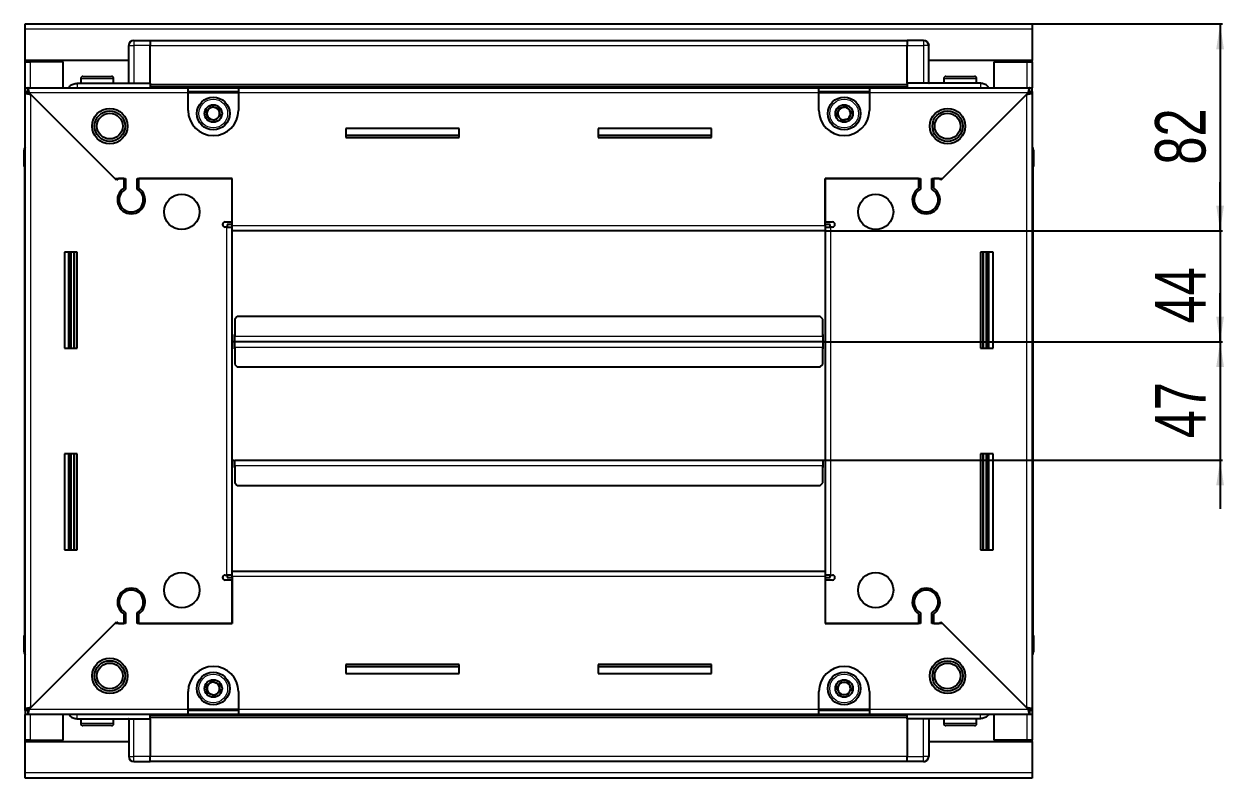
# Model space of a CAD drawing. Header units: millimetres. Extents: x 1021 to 3842, y -789 to 1435.
# Drawn here: x 3366.1 to 3841.6, y 993.2 to 1292.2 of the extents above; entities that cross this region are included whole.
import ezdxf

# ---------------------------------------------------------------- set-up
doc = ezdxf.new("R2010")
doc.units = ezdxf.units.MM
doc.layers.add('FORMAT', color=7, linetype='Continuous')
doc.styles.add('SLDTEXTSTYLE0', font='TXT', dxfattribs={"width": 0.75})
doc.dimstyles.new('SLDDIMSTYLE0', dxfattribs={"dimtxt": 20, "dimasz": 10, "dimexe": 0, "dimexo": 0.0625, "dimgap": 5, "dimtad": 2, "dimdec": 1, "dimrnd": 1e-09, "dimzin": 12, "dimdsep": 46, "dimtxsty": 'SLDTEXTSTYLE0', "dimsah": 1, "dimcen": 0.09, "dimadec": 0, "dimazin": 3, "dimtfac": 1, "dimtofl": 0, "dimtmove": 0, "dimatfit": 3, "dimfxl": 0, "dimfrac": 2, "dimtolj": 1, "dimtzin": 12, "dimarcsym": 0})
doc.dimstyles.new('SLDDIMSTYLE1', dxfattribs={"dimtxt": 20, "dimasz": 10, "dimexe": 0, "dimexo": 0.0625, "dimgap": 5, "dimtad": 2, "dimdec": 1, "dimrnd": 1e-09, "dimzin": 12, "dimdsep": 46, "dimtxsty": 'SLDTEXTSTYLE0', "dimsah": 1, "dimcen": 0.09, "dimadec": 0, "dimazin": 3, "dimtfac": 1, "dimtmove": 0, "dimatfit": 0, "dimfxl": 0, "dimfrac": 2, "dimtolj": 1, "dimtzin": 12, "dimarcsym": 0})

# ---------------------------------------------------------------- blocks, each defined once
blk = doc.blocks.new('_D_5')
at = {"layer": 'FORMAT'}
for p, q in [((3765.57, 1292.16), (3841.06, 1292.16)), ((3840.06, 1292.16), (3840.06, 1210.16)), ((3683.57, 1210.16), (3841.06, 1210.16))]:
    blk.add_line(p, q, dxfattribs=at)
for points in [[(3840.06, 1292.16), (3838.52, 1282.16), (3841.59, 1282.16)], [(3840.06, 1210.16), (3841.59, 1220.16), (3838.52, 1220.16)]]:
    blk.add_solid(points, dxfattribs=at)
at = {"layer": 'FORMAT', "insert": (3814.27, 1236.39), "char_height": 20, "attachment_point": 1, "rotation": 90, "style": 'SLDTEXTSTYLE0'}
blk.add_mtext('82', dxfattribs=at)
blk = doc.blocks.new('_D_6')
at = {"layer": 'FORMAT'}
for p, q in [((3840.06, 1210.16), (3840.06, 1229.39)), ((3683.57, 1210.16), (3841.06, 1210.16)), ((3840.06, 1210.16), (3840.06, 1166.16)), ((3682.57, 1166.16), (3841.06, 1166.16)), ((3840.06, 1166.16), (3840.06, 1146.93))]:
    blk.add_line(p, q, dxfattribs=at)
for points in [[(3840.06, 1210.16), (3841.59, 1220.16), (3838.52, 1220.16)], [(3840.06, 1166.16), (3838.52, 1156.16), (3841.59, 1156.16)]]:
    blk.add_solid(points, dxfattribs=at)
at = {"layer": 'FORMAT', "insert": (3814.27, 1173.39), "char_height": 20, "attachment_point": 1, "rotation": 90, "style": 'SLDTEXTSTYLE0'}
blk.add_mtext('44', dxfattribs=at)
blk = doc.blocks.new('_D_7')
at = {"layer": 'FORMAT'}
for p, q in [((3840.06, 1166.16), (3840.06, 1185.39)), ((3682.57, 1166.16), (3841.06, 1166.16)), ((3840.06, 1166.16), (3840.06, 1119.16)), ((3682.57, 1119.16), (3841.06, 1119.16)), ((3840.06, 1119.16), (3840.06, 1099.93))]:
    blk.add_line(p, q, dxfattribs=at)
for points in [[(3840.06, 1166.16), (3841.59, 1176.16), (3838.52, 1176.16)], [(3840.06, 1119.16), (3838.52, 1109.16), (3841.59, 1109.16)]]:
    blk.add_solid(points, dxfattribs=at)
at = {"layer": 'FORMAT', "insert": (3814.27, 1127.89), "char_height": 20, "attachment_point": 1, "rotation": 90, "style": 'SLDTEXTSTYLE0'}
blk.add_mtext('47', dxfattribs=at)

msp = doc.modelspace()

# ---------------------------------------------------------------- linework, layer by layer
at = {"color": 7, "linetype": 'Continuous', "lineweight": 25}
for p, q in [((3366.56, 1292.16), (3765.56, 1292.16)), ((3366.56, 1290.06), (3366.56, 1292.16)), ((3366.56, 1277.66), (3366.56, 1290.06)), ((3765.56, 1292.16), (3765.56, 1290.06)), ((3765.56, 1290.06), (3765.56, 1277.66)), ((3408.23, 1285.16), (3408.23, 1285.16)), ((3409.56, 1285.66), (3416.06, 1285.66)), ((3409.56, 1285.66), (3416.06, 1285.66)), ((3416.06, 1285.66), (3416.06, 1285.66)), ((3416.06, 1285.66), (3416.06, 1285.66)), ((3416.06, 1285.66), (3416.06, 1283.66)), ((3716.06, 1285.51), (3416.06, 1285.51)), ((3716.06, 1285.66), (3716.06, 1285.66)), ((3722.56, 1285.66), (3716.06, 1285.66)), ((3722.56, 1285.66), (3716.06, 1285.66)), ((3716.06, 1285.66), (3716.06, 1283.66)), ((3407.56, 1268.66), (3407.56, 1283.66)), ((3416.06, 1268.66), (3416.06, 1283.66)), ((3716.06, 1268.66), (3716.06, 1283.66)), ((3724.56, 1283.66), (3724.56, 1283.66)), ((3724.56, 1268.66), (3724.56, 1283.66)), ((3407.56, 1277.66), (3366.56, 1277.66)), ((3366.56, 1277.16), (3366.56, 1277.66)), ((3366.56, 1277.16), (3368.66, 1277.16)), ((3366.56, 1266.91), (3366.56, 1277.16)), ((3368.06, 1277.16), (3368.06, 1277.66)), ((3381.56, 1277.16), (3368.66, 1277.16)), ((3381.56, 1266.91), (3381.56, 1277.16)), ((3765.56, 1277.66), (3724.56, 1277.66)), ((3750.56, 1266.91), (3750.56, 1277.16)), ((3750.56, 1277.16), (3763.46, 1277.16)), ((3763.46, 1277.16), (3765.56, 1277.16)), ((3764.06, 1277.16), (3764.06, 1277.66)), ((3765.56, 1277.16), (3765.56, 1277.66)), ((3765.56, 1277.16), (3765.56, 1266.91)), ((3388.56, 1270.56), (3388.56, 1268.66)), ((3389.36, 1271.36), (3400.76, 1271.36)), ((3401.56, 1268.66), (3401.56, 1270.56)), ((3730.56, 1270.56), (3730.56, 1268.66)), ((3731.36, 1271.36), (3742.76, 1271.36)), ((3743.56, 1268.66), (3743.56, 1270.56)), ((3366.56, 1265.41), (3366.56, 1266.91)), ((3366.56, 1266.91), (3367.56, 1266.91)), ((3366.56, 1264.91), (3366.56, 1265.41)), ((3366.56, 1265.41), (3367.56, 1265.41)), ((3367.56, 1265.41), (3367.56, 1266.91)), ((3367.56, 1266.91), (3431.06, 1266.91)), ((3387.06, 1268.66), (3416.06, 1268.66)), ((3416.06, 1268.66), (3416.06, 1268.16)), ((3416.06, 1267.51), (3716.06, 1267.51)), ((3431.06, 1264.81), (3431.06, 1266.91)), ((3431.06, 1266.91), (3451.06, 1266.91)), ((3431.06, 1265.41), (3451.06, 1265.41)), ((3451.06, 1266.91), (3451.06, 1264.81)), ((3451.06, 1266.91), (3681.06, 1266.91)), ((3681.06, 1264.81), (3681.06, 1266.91)), ((3681.06, 1266.91), (3701.06, 1266.91)), ((3681.06, 1265.41), (3701.06, 1265.41)), ((3701.06, 1266.91), (3764.56, 1266.91)), ((3701.06, 1266.91), (3701.06, 1264.81)), ((3745.06, 1268.66), (3716.06, 1268.66)), ((3716.06, 1268.66), (3716.06, 1268.16)), ((3764.56, 1265.41), (3764.56, 1266.91)), ((3764.56, 1266.91), (3765.56, 1266.91)), ((3764.56, 1265.41), (3765.56, 1265.41)), ((3765.56, 1265.41), (3765.56, 1266.91)), ((3765.56, 1265.41), (3765.56, 1264.91)), ((3366.56, 1020.41), (3366.56, 1264.91)), ((3368.06, 1264.91), (3366.56, 1264.91)), ((3368.16, 1264.81), (3402.06, 1230.91)), ((3402.76, 1230.21), (3368.66, 1264.31)), ((3431.06, 1257.91), (3431.06, 1264.81)), ((3451.06, 1264.81), (3451.06, 1257.91)), ((3681.06, 1257.91), (3681.06, 1264.81)), ((3701.06, 1264.81), (3701.06, 1257.91)), ((3763.46, 1264.31), (3729.36, 1230.21)), ((3730.06, 1230.91), (3763.96, 1264.81)), ((3764.06, 1264.91), (3765.56, 1264.91)), ((3765.56, 1264.91), (3765.56, 1020.41)), ((3538.56, 1250.66), (3493.56, 1250.66)), ((3493.56, 1250.66), (3493.56, 1247.16)), ((3538.56, 1247.91), (3493.56, 1247.91)), ((3493.56, 1247.16), (3538.56, 1247.16)), ((3538.56, 1247.16), (3538.56, 1250.66)), ((3638.56, 1250.66), (3593.56, 1250.66)), ((3593.56, 1250.66), (3593.56, 1247.16)), ((3638.56, 1247.91), (3593.56, 1247.91)), ((3593.56, 1247.16), (3638.56, 1247.16)), ((3638.56, 1247.16), (3638.56, 1250.66)), ((3366.06, 1242.16), (3366.06, 1235.66)), ((3366.06, 1235.66), (3366.06, 1242.16)), ((3765.56, 1243.49), (3765.56, 1243.49)), ((3766.06, 1242.16), (3766.06, 1235.66)), ((3766.06, 1235.66), (3766.06, 1242.16)), ((3366.06, 1235.66), (3366.06, 1235.66)), ((3366.56, 1235.66), (3366.06, 1235.66)), ((3366.21, 1235.66), (3366.21, 1049.66)), ((3765.56, 1235.66), (3766.06, 1235.66)), ((3765.91, 1049.66), (3765.91, 1235.66)), ((3766.06, 1235.66), (3766.06, 1235.66)), ((3766.06, 1235.66), (3766.06, 1235.66)), ((3402.06, 1230.91), (3406.26, 1230.91)), ((3403.46, 1230.91), (3402.76, 1230.21)), ((3405.56, 1230.91), (3403.46, 1230.91)), ((3405.56, 1230.91), (3405.56, 1227.02)), ((3406.26, 1230.91), (3406.26, 1226.63)), ((3410.86, 1230.91), (3448.56, 1230.91)), ((3410.86, 1226.63), (3410.86, 1230.91)), ((3411.56, 1227.02), (3411.56, 1230.91)), ((3448.56, 1230.91), (3411.56, 1230.91)), ((3448.56, 1212.26), (3448.56, 1230.91)), ((3448.56, 1213.66), (3448.56, 1230.91)), ((3683.56, 1230.91), (3721.26, 1230.91)), ((3683.56, 1212.26), (3683.56, 1230.91)), ((3683.56, 1230.91), (3683.56, 1213.66)), ((3720.56, 1230.91), (3683.56, 1230.91)), ((3720.56, 1230.91), (3720.56, 1227.02)), ((3721.26, 1230.91), (3721.26, 1226.63)), ((3725.86, 1230.91), (3730.06, 1230.91)), ((3725.86, 1226.63), (3725.86, 1230.91)), ((3728.66, 1230.91), (3726.56, 1230.91)), ((3726.56, 1227.02), (3726.56, 1230.91)), ((3729.36, 1230.21), (3728.66, 1230.91)), ((3406.56, 1218.05), (3406.56, 1217.29)), ((3725.56, 1218.05), (3725.56, 1217.29)), ((3445.71, 1213.66), (3448.56, 1213.66)), ((3448.56, 1212.66), (3446.56, 1212.66)), ((3446.56, 1212.66), (3446.56, 1211.66)), ((3683.56, 1213.66), (3686.41, 1213.66)), ((3685.56, 1212.66), (3683.56, 1212.66)), ((3685.56, 1211.66), (3685.56, 1212.66)), ((3446.46, 1211.66), (3445.71, 1211.66)), ((3446.46, 1211.66), (3448.56, 1211.66)), ((3448.56, 1210.16), (3448.56, 1212.26)), ((3683.56, 1210.16), (3448.56, 1210.16)), ((3448.56, 1075.16), (3448.56, 1210.16)), ((3683.56, 1212.26), (3683.56, 1210.16)), ((3683.56, 1211.66), (3685.66, 1211.66)), ((3683.56, 1210.16), (3683.56, 1075.16)), ((3686.41, 1211.66), (3685.66, 1211.66)), ((3387.06, 1201.66), (3382.06, 1201.66)), ((3382.06, 1201.66), (3382.06, 1163.66)), ((3384.21, 1163.66), (3384.21, 1201.66)), ((3386, 1163.66), (3386, 1201.66)), ((3386.03, 1163.66), (3386.03, 1201.66)), ((3387.06, 1163.66), (3387.06, 1201.66)), ((3745.06, 1201.66), (3745.06, 1163.66)), ((3750.06, 1201.66), (3745.06, 1201.66)), ((3746.08, 1201.66), (3746.08, 1163.66)), ((3746.11, 1201.66), (3746.11, 1163.66)), ((3747.91, 1201.66), (3747.91, 1163.66)), ((3750.06, 1163.66), (3750.06, 1201.66)), ((3450.56, 1176.16), (3449.56, 1175.16)), ((3449.56, 1175.16), (3449.56, 1168.26)), ((3681.56, 1176.16), (3450.56, 1176.16)), ((3682.56, 1175.16), (3681.56, 1176.16)), ((3682.56, 1168.26), (3682.56, 1175.16)), ((3449.31, 1166.16), (3448.56, 1166.16)), ((3449.56, 1169.01), (3449.31, 1169.01)), ((3449.31, 1169.01), (3449.31, 1166.16)), ((3449.31, 1166.16), (3449.31, 1163.31)), ((3449.56, 1166.16), (3449.56, 1168.26)), ((3682.56, 1166.16), (3449.56, 1166.16)), ((3449.56, 1164.06), (3449.56, 1166.16)), ((3682.81, 1169.01), (3682.56, 1169.01)), ((3682.56, 1168.26), (3682.56, 1166.16)), ((3682.56, 1166.16), (3682.56, 1164.06)), ((3682.81, 1166.16), (3682.81, 1169.01)), ((3683.56, 1166.16), (3682.81, 1166.16)), ((3682.81, 1163.31), (3682.81, 1166.16)), ((3382.06, 1163.66), (3387.06, 1163.66)), ((3449.31, 1163.31), (3449.56, 1163.31)), ((3449.56, 1164.06), (3449.56, 1157.16)), ((3682.56, 1157.16), (3682.56, 1164.06)), ((3682.56, 1163.31), (3682.81, 1163.31)), ((3745.06, 1163.66), (3750.06, 1163.66)), ((3449.56, 1157.16), (3450.56, 1156.16)), ((3450.56, 1156.16), (3681.56, 1156.16)), ((3681.56, 1156.16), (3682.56, 1157.16)), ((3387.06, 1121.66), (3382.06, 1121.66)), ((3382.06, 1121.66), (3382.06, 1083.66)), ((3384.21, 1083.66), (3384.21, 1121.66)), ((3386, 1083.66), (3386, 1121.66)), ((3386.03, 1083.66), (3386.03, 1121.66)), ((3387.06, 1083.66), (3387.06, 1121.66)), ((3448.56, 1119.16), (3449.31, 1119.16)), ((3449.31, 1119.16), (3449.31, 1116.31)), ((3449.56, 1119.16), (3682.56, 1119.16)), ((3449.56, 1117.06), (3449.56, 1119.16)), ((3682.56, 1119.16), (3682.56, 1117.06)), ((3682.81, 1116.31), (3682.81, 1119.16)), ((3682.81, 1119.16), (3683.56, 1119.16)), ((3745.06, 1121.66), (3745.06, 1083.66)), ((3750.06, 1121.66), (3745.06, 1121.66)), ((3746.08, 1121.66), (3746.08, 1083.66)), ((3746.11, 1121.66), (3746.11, 1083.66)), ((3747.91, 1121.66), (3747.91, 1083.66)), ((3750.06, 1083.66), (3750.06, 1121.66)), ((3449.31, 1116.31), (3449.56, 1116.31)), ((3449.56, 1117.06), (3449.56, 1110.16)), ((3682.56, 1110.16), (3682.56, 1117.06)), ((3682.56, 1116.31), (3682.81, 1116.31)), ((3449.56, 1110.16), (3450.56, 1109.16)), ((3450.56, 1109.16), (3681.56, 1109.16)), ((3681.56, 1109.16), (3682.56, 1110.16)), ((3382.06, 1083.66), (3387.06, 1083.66)), ((3745.06, 1083.66), (3750.06, 1083.66)), ((3448.56, 1073.06), (3448.56, 1075.16)), ((3448.56, 1075.16), (3683.56, 1075.16)), ((3683.56, 1075.16), (3683.56, 1073.06)), ((3445.71, 1073.66), (3446.46, 1073.66)), ((3448.56, 1071.66), (3445.71, 1071.66)), ((3448.56, 1073.66), (3446.46, 1073.66)), ((3446.56, 1073.66), (3446.56, 1072.66)), ((3446.56, 1072.66), (3448.56, 1072.66)), ((3448.56, 1073.06), (3448.56, 1054.41)), ((3448.56, 1054.41), (3448.56, 1071.66)), ((3685.66, 1073.66), (3683.56, 1073.66)), ((3683.56, 1073.06), (3683.56, 1054.41)), ((3683.56, 1072.66), (3685.56, 1072.66)), ((3683.56, 1071.66), (3683.56, 1054.41)), ((3686.41, 1071.66), (3683.56, 1071.66)), ((3685.56, 1072.66), (3685.56, 1073.66)), ((3685.66, 1073.66), (3686.41, 1073.66)), ((3406.56, 1068.04), (3406.56, 1067.28)), ((3725.56, 1068.04), (3725.56, 1067.28)), ((3405.56, 1058.3), (3405.56, 1054.41)), ((3406.26, 1058.7), (3406.26, 1054.41)), ((3410.86, 1054.41), (3410.86, 1058.7)), ((3411.56, 1054.41), (3411.56, 1058.3)), ((3720.56, 1058.3), (3720.56, 1054.41)), ((3721.26, 1058.7), (3721.26, 1054.41)), ((3725.86, 1054.41), (3725.86, 1058.7)), ((3726.56, 1054.41), (3726.56, 1058.3)), ((3402.06, 1054.41), (3368.16, 1020.51)), ((3368.66, 1021.01), (3402.76, 1055.11)), ((3406.26, 1054.41), (3402.06, 1054.41)), ((3402.76, 1055.11), (3403.46, 1054.41)), ((3403.46, 1054.41), (3405.56, 1054.41)), ((3448.56, 1054.41), (3410.86, 1054.41)), ((3411.56, 1054.41), (3448.56, 1054.41)), ((3721.26, 1054.41), (3683.56, 1054.41)), ((3683.56, 1054.41), (3720.56, 1054.41)), ((3730.06, 1054.41), (3725.86, 1054.41)), ((3726.56, 1054.41), (3728.66, 1054.41)), ((3728.66, 1054.41), (3729.36, 1055.11)), ((3729.36, 1055.11), (3763.46, 1021.01)), ((3763.96, 1020.51), (3730.06, 1054.41)), ((3366.06, 1043.16), (3366.06, 1049.66)), ((3366.06, 1049.66), (3366.06, 1049.66)), ((3366.06, 1049.66), (3366.06, 1049.66)), ((3366.06, 1049.66), (3366.06, 1043.16)), ((3366.56, 1049.66), (3366.06, 1049.66)), ((3765.56, 1049.66), (3766.06, 1049.66)), ((3766.06, 1049.66), (3766.06, 1049.66)), ((3766.06, 1043.16), (3766.06, 1049.66)), ((3766.06, 1049.66), (3766.06, 1043.16)), ((3366.56, 1041.84), (3366.56, 1041.84)), ((3538.56, 1038.16), (3493.56, 1038.16)), ((3493.56, 1038.16), (3493.56, 1034.66)), ((3493.56, 1037.41), (3538.56, 1037.41)), ((3538.56, 1034.66), (3538.56, 1038.16)), ((3638.56, 1038.16), (3593.56, 1038.16)), ((3593.56, 1038.16), (3593.56, 1034.66)), ((3593.56, 1037.41), (3638.56, 1037.41)), ((3638.56, 1034.66), (3638.56, 1038.16)), ((3493.56, 1034.66), (3538.56, 1034.66)), ((3593.56, 1034.66), (3638.56, 1034.66)), ((3431.06, 1020.51), (3431.06, 1027.41)), ((3451.06, 1027.41), (3451.06, 1020.51)), ((3681.06, 1020.51), (3681.06, 1027.41)), ((3701.06, 1027.41), (3701.06, 1020.51)), ((3366.56, 1019.91), (3366.56, 1020.41)), ((3368.06, 1020.41), (3366.56, 1020.41)), ((3366.56, 1019.91), (3366.56, 1018.41)), ((3367.56, 1019.91), (3366.56, 1019.91)), ((3366.56, 1008.16), (3366.56, 1018.41)), ((3367.56, 1018.41), (3366.56, 1018.41)), ((3367.56, 1019.91), (3367.56, 1018.41)), ((3431.06, 1018.41), (3367.56, 1018.41)), ((3381.56, 1008.16), (3381.56, 1018.41)), ((3716.06, 1017.81), (3416.06, 1017.81)), ((3431.06, 1018.41), (3431.06, 1020.51)), ((3451.06, 1019.91), (3431.06, 1019.91)), ((3451.06, 1018.41), (3431.06, 1018.41)), ((3451.06, 1020.51), (3451.06, 1018.41)), ((3681.06, 1018.41), (3451.06, 1018.41)), ((3681.06, 1018.41), (3681.06, 1020.51)), ((3701.06, 1019.91), (3681.06, 1019.91)), ((3701.06, 1018.41), (3681.06, 1018.41)), ((3701.06, 1020.51), (3701.06, 1018.41)), ((3764.56, 1018.41), (3701.06, 1018.41)), ((3750.56, 1008.16), (3750.56, 1018.41)), ((3764.06, 1020.41), (3765.56, 1020.41)), ((3764.56, 1019.91), (3764.56, 1018.41)), ((3765.56, 1019.91), (3764.56, 1019.91)), ((3765.56, 1018.41), (3764.56, 1018.41)), ((3765.56, 1020.41), (3765.56, 1019.91)), ((3765.56, 1019.91), (3765.56, 1018.41)), ((3765.56, 1018.41), (3765.56, 1008.16)), ((3387.06, 1016.66), (3416.06, 1016.66)), ((3388.56, 1016.66), (3388.56, 1014.76)), ((3393.13, 1013.96), (3389.36, 1013.96)), ((3400.76, 1013.96), (3393.13, 1013.96)), ((3401.56, 1014.76), (3401.56, 1016.66)), ((3407.56, 1016.66), (3407.56, 1001.66)), ((3416.06, 1016.66), (3416.06, 1017.16)), ((3416.06, 1016.66), (3416.06, 1001.66)), ((3716.06, 1016.66), (3716.06, 1017.16)), ((3745.06, 1016.66), (3716.06, 1016.66)), ((3716.06, 1016.66), (3716.06, 1001.66)), ((3724.56, 1016.66), (3724.56, 1001.66)), ((3730.56, 1016.66), (3730.56, 1014.76)), ((3738.35, 1013.96), (3731.36, 1013.96)), ((3742.76, 1013.96), (3738.35, 1013.96)), ((3743.56, 1014.76), (3743.56, 1016.66)), ((3368.66, 1008.16), (3366.56, 1008.16)), ((3366.56, 1007.66), (3366.56, 1008.16)), ((3368.06, 1007.66), (3368.06, 1008.16)), ((3368.66, 1008.16), (3381.56, 1008.16)), ((3763.46, 1008.16), (3750.56, 1008.16)), ((3765.56, 1008.16), (3763.46, 1008.16)), ((3764.06, 1007.66), (3764.06, 1008.16)), ((3765.56, 1007.66), (3765.56, 1008.16)), ((3366.56, 995.26), (3366.56, 1007.66)), ((3366.56, 1007.66), (3407.56, 1007.66)), ((3724.56, 1007.66), (3765.56, 1007.66)), ((3765.56, 1007.66), (3765.56, 995.26)), ((3407.56, 1001.66), (3407.56, 1001.66)), ((3409.56, 999.66), (3416.06, 999.66)), ((3409.56, 999.66), (3416.06, 999.66)), ((3416.06, 999.66), (3416.06, 1001.66)), ((3416.06, 999.81), (3716.06, 999.81)), ((3416.06, 999.66), (3416.06, 999.66)), ((3716.06, 999.66), (3716.06, 1001.66)), ((3716.06, 999.66), (3716.06, 999.66)), ((3722.56, 999.66), (3716.06, 999.66)), ((3716.06, 999.66), (3716.06, 999.66)), ((3722.56, 999.66), (3716.06, 999.66)), ((3723.88, 1000.16), (3723.88, 1000.16)), ((3366.56, 993.16), (3366.56, 995.26)), ((3765.56, 995.26), (3765.56, 993.16)), ((3765.56, 993.16), (3366.56, 993.16))]:
    msp.add_line(p, q, dxfattribs=at)
at = {"color": 8, "linetype": 'Continuous', "lineweight": 18}
for p, q in [((3765.56, 1290.06), (3366.56, 1290.06)), ((3409.56, 1285.66), (3409.56, 1283.66)), ((3722.56, 1285.66), (3722.56, 1283.66)), ((3407.56, 1283.66), (3409.56, 1283.66)), ((3409.56, 1283.66), (3409.56, 1268.66)), ((3416.06, 1283.66), (3409.56, 1283.66)), ((3716.06, 1283.51), (3416.06, 1283.51)), ((3716.06, 1283.66), (3722.56, 1283.66)), ((3722.56, 1283.66), (3722.56, 1268.66)), ((3724.56, 1283.66), (3722.56, 1283.66)), ((3368.66, 1277.16), (3368.66, 1277.66)), ((3368.66, 1266.91), (3368.66, 1277.16)), ((3763.46, 1277.66), (3763.46, 1277.16)), ((3763.46, 1277.16), (3763.46, 1266.91)), ((3388.56, 1270.56), (3401.56, 1270.56)), ((3730.56, 1270.56), (3743.56, 1270.56)), ((3716.06, 1268.16), (3416.06, 1268.16)), ((3716.06, 1266.93), (3416.06, 1266.93)), ((3431.06, 1264.81), (3368.16, 1264.81)), ((3368.66, 1264.31), (3368.66, 1021.01)), ((3431.06, 1264.81), (3451.06, 1264.81)), ((3681.06, 1264.81), (3451.06, 1264.81)), ((3681.06, 1264.81), (3701.06, 1264.81)), ((3763.96, 1264.81), (3701.06, 1264.81)), ((3763.46, 1021.01), (3763.46, 1264.31)), ((3366.56, 1242.16), (3366.06, 1242.16)), ((3765.56, 1242.16), (3766.06, 1242.16)), ((3446.46, 1073.66), (3446.46, 1211.66)), ((3448.56, 1212.26), (3683.56, 1212.26)), ((3685.66, 1211.66), (3685.66, 1073.66)), ((3383.56, 1201.66), (3383.56, 1163.66)), ((3384.79, 1201.66), (3384.79, 1163.66)), ((3747.32, 1163.66), (3747.32, 1201.66)), ((3748.56, 1163.66), (3748.56, 1201.66)), ((3682.56, 1168.26), (3449.56, 1168.26)), ((3449.56, 1164.06), (3682.56, 1164.06)), ((3383.56, 1121.66), (3383.56, 1083.66)), ((3384.79, 1121.66), (3384.79, 1083.66)), ((3747.32, 1083.66), (3747.32, 1121.66)), ((3748.56, 1083.66), (3748.56, 1121.66)), ((3449.56, 1117.06), (3682.56, 1117.06)), ((3683.56, 1073.06), (3448.56, 1073.06)), ((3366.56, 1043.16), (3366.06, 1043.16)), ((3765.56, 1043.16), (3766.06, 1043.16)), ((3368.16, 1020.51), (3431.06, 1020.51)), ((3368.66, 1008.16), (3368.66, 1018.41)), ((3416.06, 1018.4), (3716.06, 1018.4)), ((3451.06, 1020.51), (3431.06, 1020.51)), ((3451.06, 1020.51), (3681.06, 1020.51)), ((3701.06, 1020.51), (3681.06, 1020.51)), ((3701.06, 1020.51), (3763.96, 1020.51)), ((3763.46, 1018.41), (3763.46, 1008.16)), ((3392.86, 1014.76), (3388.56, 1014.76)), ((3401.56, 1014.76), (3392.86, 1014.76)), ((3409.56, 1001.66), (3409.56, 1016.66)), ((3416.06, 1017.16), (3716.06, 1017.16)), ((3722.56, 1001.66), (3722.56, 1016.66)), ((3738.53, 1014.76), (3730.56, 1014.76)), ((3743.56, 1014.76), (3738.53, 1014.76)), ((3368.66, 1007.66), (3368.66, 1008.16)), ((3763.46, 1008.16), (3763.46, 1007.66)), ((3407.56, 1001.66), (3409.56, 1001.66)), ((3416.06, 1001.66), (3409.56, 1001.66)), ((3409.56, 999.66), (3409.56, 1001.66)), ((3416.06, 1001.81), (3716.06, 1001.81)), ((3716.06, 1001.66), (3722.56, 1001.66)), ((3724.56, 1001.66), (3722.56, 1001.66)), ((3722.56, 999.66), (3722.56, 1001.66)), ((3765.56, 995.26), (3366.56, 995.26))]:
    msp.add_line(p, q, dxfattribs=at)
at = {"color": 7, "linetype": 'Continuous', "lineweight": 25, "flags": 128}
msp.add_lwpolyline([(3724.41, 1284.42), (3724.52, 1284.05), (3724.56, 1283.66)], dxfattribs=at)
at = {"color": 7, "linetype": 'Continuous', "lineweight": 25}
for centre, radius in [((3441.06, 1256.66), 6.5), ((3691.06, 1256.66), 6.5), ((3400.06, 1251.66), 7), ((3400.06, 1251.66), 6.03), ((3400.06, 1251.66), 5.1), ((3441.06, 1256.66), 3.46), ((3691.06, 1256.66), 3.46), ((3732.06, 1251.66), 7), ((3732.06, 1251.66), 6.03), ((3732.06, 1251.66), 5.1), ((3428.56, 1217.66), 7), ((3703.56, 1217.66), 7), ((3428.56, 1067.66), 7), ((3703.56, 1067.66), 7), ((3400.06, 1033.66), 7), ((3400.06, 1033.66), 6.03), ((3400.06, 1033.66), 5.1), ((3732.06, 1033.66), 7), ((3732.06, 1033.66), 6.02), ((3732.06, 1033.66), 5.1), ((3441.06, 1028.66), 6.5), ((3441.06, 1028.66), 3.46), ((3691.06, 1028.66), 6.5), ((3691.06, 1028.66), 3.46)]:
    msp.add_circle(centre, radius, dxfattribs=at)
at = {"color": 8, "linetype": 'Continuous', "lineweight": 18}
for centre in [(3441.06, 1256.66), (3691.06, 1256.66), (3441.06, 1028.66), (3691.06, 1028.66)]:
    msp.add_circle(centre, 5.7, dxfattribs=at)
at = {"color": 7, "linetype": 'Continuous', "lineweight": 25}
for centre, radius, start, end in [((3409.56, 1283.66), 2, 90, 180), ((3409.56, 1283.66), 2, 131.4096, 180), ((3722.56, 1283.66), 2, 0, 90), ((3389.36, 1270.56), 0.8, 90, 180), ((3400.76, 1270.56), 0.8, 0, 90), ((3731.36, 1270.56), 0.8, 90, 180), ((3742.76, 1270.56), 0.8, 0, 90), ((3407.36, 1268.86), 0.2, 270, 0), ((3724.76, 1268.86), 0.2, 180, 270), ((3441.06, 1257.91), 10, 180, 270), ((3441.06, 1256.66), 2.5, 134.0156, 194.0156), ((3441.06, 1256.66), 2.5, 194.0156, 254.0156), ((3441.06, 1256.66), 2.5, 74.0156, 134.0156), ((3441.06, 1257.91), 10, 270, 0), ((3441.06, 1256.66), 2.5, 14.0156, 74.0156), ((3441.06, 1256.66), 2.5, 314.0156, 14.0156), ((3691.06, 1257.91), 10, 180, 270), ((3691.06, 1256.66), 2.5, 160.1116, 220.1116), ((3691.06, 1256.66), 2.5, 100.1116, 160.1116), ((3691.06, 1256.66), 2.5, 40.1116, 100.1116), ((3691.06, 1257.91), 10, 270, 0), ((3691.06, 1256.66), 2.5, 280.1116, 340.1116), ((3691.06, 1256.66), 2.5, 340.1116, 40.1116), ((3441.06, 1256.66), 2.5, 254.0156, 314.0156), ((3691.06, 1256.66), 2.5, 220.1116, 280.1116), ((3368.06, 1242.16), 2, 138.5904, 180), ((3764.06, 1242.16), 2, 0, 41.3942), ((3408.56, 1222.41), 5.5, 123.0557, 56.9443), ((3723.56, 1222.41), 5.5, 123.0557, 56.9443), ((3408.56, 1222.41), 4.8, 118.631, 61.369), ((3723.56, 1222.41), 4.8, 118.631, 61.369), ((3445.71, 1212.66), 1, 90, 270), ((3686.41, 1212.66), 1, 270, 90), ((3445.71, 1072.66), 1, 90, 270), ((3686.41, 1072.66), 1, 270, 90), ((3408.56, 1062.91), 5.5, 303.0557, 236.9443), ((3408.56, 1062.91), 4.8, 298.631, 241.369), ((3723.56, 1062.91), 5.5, 303.0557, 236.9443), ((3723.56, 1062.91), 4.8, 298.631, 241.369), ((3368.06, 1043.16), 2, 180, 199.5667), ((3368.06, 1043.16), 2, 180, 221.4096), ((3368.06, 1043.16), 2, 213.7845, 221.4096), ((3764.06, 1043.16), 2, 318.5749, 360), ((3764.06, 1043.16), 2, 318.5904, 0), ((3441.06, 1027.41), 10, 90, 180), ((3441.06, 1027.41), 10, 0, 90), ((3691.06, 1027.41), 10, 90, 180), ((3691.06, 1027.41), 10, 0, 90), ((3441.06, 1028.66), 2.5, 127.474, 187.474), ((3441.06, 1028.66), 2.5, 187.474, 247.474), ((3441.06, 1028.66), 2.5, 67.474, 127.474), ((3441.06, 1028.66), 2.5, 7.474, 67.474), ((3441.06, 1028.66), 2.5, 307.474, 7.474), ((3691.06, 1028.66), 2.5, 147.0424, 207.0424), ((3691.06, 1028.66), 2.5, 207.0424, 267.0424), ((3691.06, 1028.66), 2.5, 87.0424, 147.0424), ((3691.06, 1028.66), 2.5, 267.0424, 327.0424), ((3691.06, 1028.66), 2.5, 27.0424, 87.0424), ((3691.06, 1028.66), 2.5, 327.0424, 27.0424), ((3441.06, 1028.66), 2.5, 247.474, 307.474), ((3389.36, 1014.76), 0.8, 180, 270), ((3400.76, 1014.76), 0.8, 270, 360), ((3407.36, 1016.46), 0.2, 0, 90), ((3724.76, 1016.46), 0.2, 90, 180), ((3731.36, 1014.76), 0.8, 180, 270), ((3742.76, 1014.76), 0.8, 270, 0), ((3409.56, 1001.66), 2, 180, 270), ((3409.56, 1001.66), 2, 180, 270), ((3722.56, 1001.66), 2, 270, 0), ((3722.56, 1001.66), 2, 270, 288.58), ((3722.56, 1001.66), 2, 303.942, 311.4096)]:
    msp.add_arc(centre, radius, start, end, dxfattribs=at)
for points, knots in [([(3368.16, 1264.81), (3368.11, 1265.07), (3368.02, 1265.56), (3367.89, 1266.2), (3367.76, 1266.67), (3367.65, 1266.89), (3367.58, 1266.91), (3367.56, 1266.91)], [0, 0, 0, 0, 0.230255, 0.448522, 0.666786, 0.88505, 1, 1, 1, 1]), ([(3383.84, 1266.91), (3383.96, 1267.11), (3384.35, 1267.76), (3385.5, 1268.47), (3386.54, 1268.6), (3387.06, 1268.66)], [0, 0, 0, 0, 0.18225, 0.591125, 1, 1, 1, 1]), ([(3416.06, 1268.66), (3416.06, 1268.63), (3416.06, 1268.55), (3416.06, 1267.93), (3416.06, 1267.37), (3416.06, 1267), (3416.06, 1266.99)], [0, 0, 0, 0, 0.330266, 0.660532, 0.990799, 1, 1, 1, 1]), ([(3716.06, 1268.66), (3716.06, 1268.63), (3716.06, 1268.55), (3716.06, 1267.93), (3716.06, 1267.37), (3716.06, 1267), (3716.06, 1266.99)], [0, 0, 0, 0, 0.330266, 0.660532, 0.990799, 1, 1, 1, 1]), ([(3748.27, 1266.91), (3748.15, 1267.11), (3747.76, 1267.76), (3746.61, 1268.47), (3745.57, 1268.6), (3745.06, 1268.66)], [0, 0, 0, 0, 0.18225, 0.591125, 1, 1, 1, 1]), ([(3764.56, 1266.91), (3764.51, 1266.89), (3764.42, 1266.84), (3764.29, 1266.44), (3764.16, 1265.88), (3764.05, 1265.3), (3763.98, 1264.94), (3763.96, 1264.81)], [0, 0, 0, 0, 0.2302553, 0.4485219, 0.6667858, 0.8850496, 1, 1, 1, 1]), ([(3366.56, 1264.91), (3366.58, 1264.87), (3366.63, 1264.78), (3367.03, 1264.64), (3367.59, 1264.51), (3368.17, 1264.4), (3368.53, 1264.34), (3368.66, 1264.31)], [0, 0, 0, 0, 0.230255, 0.448522, 0.666786, 0.88505, 1, 1, 1, 1]), ([(3763.46, 1264.31), (3763.71, 1264.36), (3764.2, 1264.45), (3764.84, 1264.58), (3765.31, 1264.71), (3765.53, 1264.82), (3765.55, 1264.89), (3765.56, 1264.91)], [0, 0, 0, 0, 0.230255, 0.448522, 0.666786, 0.88505, 1, 1, 1, 1]), ([(3438.28, 1257.46), (3438.65, 1257.82), (3439.35, 1258.49), (3440.04, 1259.15), (3440.36, 1259.46)], [0, 0, 0, 0, 0.534686, 1, 1, 1, 1]), ([(3438.98, 1254.66), (3438.9, 1254.99), (3438.7, 1255.79), (3438.46, 1256.76), (3438.31, 1257.34), (3438.28, 1257.46)], [0, 0, 0, 0, 0.362901, 0.866875, 1, 1, 1, 1]), ([(3440.36, 1259.46), (3440.85, 1259.32), (3441.78, 1259.06), (3442.7, 1258.79), (3443.13, 1258.67)], [0, 0, 0, 0, 0.534686, 1, 1, 1, 1]), ([(3443.83, 1255.87), (3443.46, 1255.51), (3442.77, 1254.84), (3442.08, 1254.17), (3441.75, 1253.86)], [0, 0, 0, 0, 0.5346859, 1, 1, 1, 1]), ([(3443.13, 1258.67), (3443.16, 1258.55), (3443.31, 1257.97), (3443.55, 1257), (3443.75, 1256.2), (3443.83, 1255.87)], [0, 0, 0, 0, 0.133125, 0.637099, 1, 1, 1, 1]), ([(3688.21, 1256.16), (3688.26, 1256.27), (3688.46, 1256.84), (3688.8, 1257.77), (3689.08, 1258.55), (3689.2, 1258.87)], [0, 0, 0, 0, 0.133125, 0.637099, 1, 1, 1, 1]), ([(3690.07, 1253.95), (3689.74, 1254.34), (3689.12, 1255.08), (3688.5, 1255.82), (3688.21, 1256.16)], [0, 0, 0, 0, 0.5346859, 1, 1, 1, 1]), ([(3689.2, 1258.87), (3689.7, 1258.96), (3690.65, 1259.13), (3691.6, 1259.3), (3692.04, 1259.38)], [0, 0, 0, 0, 0.534686, 1, 1, 1, 1]), ([(3692.04, 1259.38), (3692.37, 1258.98), (3692.99, 1258.25), (3693.61, 1257.51), (3693.9, 1257.17)], [0, 0, 0, 0, 0.534686, 1, 1, 1, 1]), ([(3693.9, 1257.17), (3693.78, 1256.85), (3693.5, 1256.07), (3693.16, 1255.14), (3692.96, 1254.57), (3692.92, 1254.46)], [0, 0, 0, 0, 0.362901, 0.866875, 1, 1, 1, 1]), ([(3441.75, 1253.86), (3441.26, 1254.01), (3440.33, 1254.27), (3439.41, 1254.54), (3438.98, 1254.66)], [0, 0, 0, 0, 0.534686, 1, 1, 1, 1]), ([(3692.92, 1254.46), (3692.41, 1254.37), (3691.46, 1254.2), (3690.51, 1254.03), (3690.07, 1253.95)], [0, 0, 0, 0, 0.534686, 1, 1, 1, 1]), ([(3438.39, 1029.77), (3438.49, 1029.85), (3438.96, 1030.21), (3439.75, 1030.82), (3440.41, 1031.32), (3440.68, 1031.53)], [0, 0, 0, 0, 0.133125, 0.637099, 1, 1, 1, 1]), ([(3438.76, 1026.91), (3438.7, 1027.42), (3438.57, 1028.38), (3438.45, 1029.33), (3438.39, 1029.77)], [0, 0, 0, 0, 0.534686, 1, 1, 1, 1]), ([(3440.68, 1031.53), (3441.16, 1031.33), (3442.05, 1030.96), (3442.93, 1030.59), (3443.35, 1030.42)], [0, 0, 0, 0, 0.5346859, 1, 1, 1, 1]), ([(3443.72, 1027.56), (3443.45, 1027.35), (3442.8, 1026.85), (3442.01, 1026.24), (3441.53, 1025.88), (3441.43, 1025.8)], [0, 0, 0, 0, 0.362901, 0.866875, 1, 1, 1, 1]), ([(3443.35, 1030.42), (3443.41, 1029.91), (3443.54, 1028.95), (3443.66, 1028), (3443.72, 1027.56)], [0, 0, 0, 0, 0.534686, 1, 1, 1, 1]), ([(3688.17, 1028.81), (3688.45, 1029.25), (3688.98, 1030.06), (3689.5, 1030.86), (3689.74, 1031.24)], [0, 0, 0, 0, 0.534686, 1, 1, 1, 1]), ([(3689.49, 1026.24), (3689.25, 1026.7), (3688.81, 1027.56), (3688.38, 1028.42), (3688.17, 1028.81)], [0, 0, 0, 0, 0.534686, 1, 1, 1, 1]), ([(3689.74, 1031.24), (3689.87, 1031.23), (3690.47, 1031.2), (3691.46, 1031.15), (3692.28, 1031.1), (3692.63, 1031.09)], [0, 0, 0, 0, 0.133125, 0.637099, 1, 1, 1, 1]), ([(3693.94, 1028.52), (3693.66, 1028.08), (3693.13, 1027.27), (3692.61, 1026.47), (3692.37, 1026.09)], [0, 0, 0, 0, 0.534686, 1, 1, 1, 1]), ([(3692.63, 1031.09), (3692.86, 1030.63), (3693.3, 1029.77), (3693.74, 1028.91), (3693.94, 1028.52)], [0, 0, 0, 0, 0.534686, 1, 1, 1, 1]), ([(3441.43, 1025.8), (3440.95, 1026), (3440.06, 1026.37), (3439.18, 1026.74), (3438.76, 1026.91)], [0, 0, 0, 0, 0.5346859, 1, 1, 1, 1]), ([(3692.37, 1026.09), (3692.02, 1026.11), (3691.2, 1026.15), (3690.21, 1026.2), (3689.61, 1026.24), (3689.49, 1026.24)], [0, 0, 0, 0, 0.362901, 0.866875, 1, 1, 1, 1]), ([(3368.66, 1021.01), (3368.4, 1020.97), (3367.91, 1020.88), (3367.27, 1020.74), (3366.8, 1020.61), (3366.58, 1020.5), (3366.56, 1020.44), (3366.56, 1020.41)], [0, 0, 0, 0, 0.2302553, 0.4485219, 0.6667858, 0.8850496, 1, 1, 1, 1]), ([(3367.56, 1018.41), (3367.6, 1018.44), (3367.69, 1018.49), (3367.83, 1018.89), (3367.96, 1019.44), (3368.07, 1020.02), (3368.13, 1020.39), (3368.16, 1020.51)], [0, 0, 0, 0, 0.2302553, 0.4485219, 0.6667858, 0.8850496, 1, 1, 1, 1]), ([(3383.84, 1018.41), (3383.96, 1018.21), (3384.35, 1017.57), (3385.5, 1016.86), (3386.54, 1016.73), (3387.06, 1016.66)], [0, 0, 0, 0, 0.1822499, 0.5911249, 1, 1, 1, 1]), ([(3416.06, 1016.66), (3416.06, 1016.7), (3416.06, 1016.78), (3416.06, 1017.4), (3416.06, 1017.96), (3416.06, 1018.33), (3416.06, 1018.34)], [0, 0, 0, 0, 0.330266, 0.660532, 0.990799, 1, 1, 1, 1]), ([(3716.06, 1016.66), (3716.06, 1016.7), (3716.06, 1016.78), (3716.06, 1017.39), (3716.06, 1017.97), (3716.06, 1018.37), (3716.06, 1018.4)], [0, 0, 0, 0, 0.324279, 0.648558, 0.972836, 1, 1, 1, 1]), ([(3748.27, 1018.41), (3748.15, 1018.21), (3747.76, 1017.57), (3746.61, 1016.86), (3745.57, 1016.73), (3745.06, 1016.66)], [0, 0, 0, 0, 0.18225, 0.591125, 1, 1, 1, 1]), ([(3765.56, 1020.41), (3765.53, 1020.46), (3765.48, 1020.55), (3765.08, 1020.68), (3764.53, 1020.81), (3763.95, 1020.92), (3763.58, 1020.99), (3763.46, 1021.01)], [0, 0, 0, 0, 0.230255, 0.448522, 0.666786, 0.88505, 1, 1, 1, 1]), ([(3763.96, 1020.51), (3764, 1020.26), (3764.09, 1019.77), (3764.23, 1019.13), (3764.36, 1018.66), (3764.47, 1018.44), (3764.53, 1018.42), (3764.56, 1018.41)], [0, 0, 0, 0, 0.230255, 0.448522, 0.666786, 0.88505, 1, 1, 1, 1])]:
    msp.add_open_spline(points, degree=3, knots=knots, dxfattribs=at)
for points in [[(3368.16, 1264.81), (3368.11, 1264.89), (3368.01, 1265.05), (3367.86, 1265.25), (3367.71, 1265.39), (3367.61, 1265.41), (3367.56, 1265.41)], [(3764.56, 1265.41), (3764.51, 1265.41), (3764.41, 1265.39), (3764.26, 1265.25), (3764.11, 1265.05), (3764.01, 1264.89), (3763.96, 1264.81)], [(3368.06, 1264.91), (3368.06, 1264.86), (3368.08, 1264.76), (3368.22, 1264.61), (3368.42, 1264.46), (3368.58, 1264.36), (3368.66, 1264.31)], [(3763.46, 1264.31), (3763.53, 1264.36), (3763.69, 1264.46), (3763.89, 1264.61), (3764.03, 1264.76), (3764.05, 1264.86), (3764.06, 1264.91)], [(3367.56, 1019.91), (3367.61, 1019.92), (3367.71, 1019.94), (3367.86, 1020.08), (3368.01, 1020.28), (3368.11, 1020.44), (3368.16, 1020.51)], [(3368.66, 1021.01), (3368.58, 1020.96), (3368.42, 1020.86), (3368.22, 1020.71), (3368.08, 1020.56), (3368.06, 1020.46), (3368.06, 1020.41)], [(3764.06, 1020.41), (3764.05, 1020.46), (3764.03, 1020.56), (3763.89, 1020.71), (3763.69, 1020.86), (3763.53, 1020.96), (3763.46, 1021.01)], [(3763.96, 1020.51), (3764.01, 1020.44), (3764.11, 1020.28), (3764.26, 1020.08), (3764.41, 1019.94), (3764.51, 1019.92), (3764.56, 1019.91)]]:
    msp.add_open_spline(points, degree=3, dxfattribs=at)
at = {"color": 8, "linetype": 'Continuous', "lineweight": 18}
for points, knots in [([(3387.06, 1268.66), (3387.06, 1268.62), (3387.06, 1268.54), (3387.06, 1268.11), (3387.06, 1267.65), (3387.06, 1267.24), (3387.06, 1266.97), (3387.06, 1266.91)], [0, 0, 0, 0, 0.3597529, 0.5534142, 0.7511852, 0.9489563, 1, 1, 1, 1]), ([(3745.06, 1268.66), (3745.06, 1268.62), (3745.06, 1268.54), (3745.06, 1268.11), (3745.06, 1267.65), (3745.06, 1267.24), (3745.06, 1266.97), (3745.06, 1266.91)], [0, 0, 0, 0, 0.3597529, 0.5534142, 0.7511852, 0.9489563, 1, 1, 1, 1]), ([(3387.06, 1016.66), (3387.06, 1016.71), (3387.06, 1016.78), (3387.06, 1017.22), (3387.06, 1017.67), (3387.06, 1018.09), (3387.06, 1018.36), (3387.06, 1018.41)], [0, 0, 0, 0, 0.359753, 0.553414, 0.751185, 0.948956, 1, 1, 1, 1]), ([(3745.06, 1016.66), (3745.06, 1016.71), (3745.06, 1016.78), (3745.06, 1017.22), (3745.06, 1017.67), (3745.06, 1018.09), (3745.06, 1018.36), (3745.06, 1018.41)], [0, 0, 0, 0, 0.3597529, 0.5534142, 0.7511852, 0.9489563, 1, 1, 1, 1])]:
    msp.add_open_spline(points, degree=3, knots=knots, dxfattribs=at)

# ---------------------------------------------------------------- dimensions: what is measured, and where the dimension line sits
at = {"layer": 'FORMAT'}
for base, p1, p2, dimstyle, picture, middle in [((3840.06, 1210.16), (3765.56, 1292.16), (3683.56, 1210.16), 'SLDDIMSTYLE0', '_D_5', (3840.06, 1251.16)), ((3840.06, 1166.16), (3683.56, 1210.16), (3682.56, 1166.16), 'SLDDIMSTYLE1', '_D_6', (3840.06, 1188.16)), ((3840.06, 1119.16), (3682.56, 1166.16), (3682.56, 1119.16), 'SLDDIMSTYLE1', '_D_7', (3840.06, 1142.66))]:
    dim = msp.add_linear_dim(base=base, p1=p1, p2=p2, angle=90, dimstyle=dimstyle, dxfattribs=at)
    dim.commit()
    dim.dimension.update_dxf_attribs({"geometry": picture, "text_midpoint": middle, "dimtype": 160})

doc.saveas('drawing.dxf')
